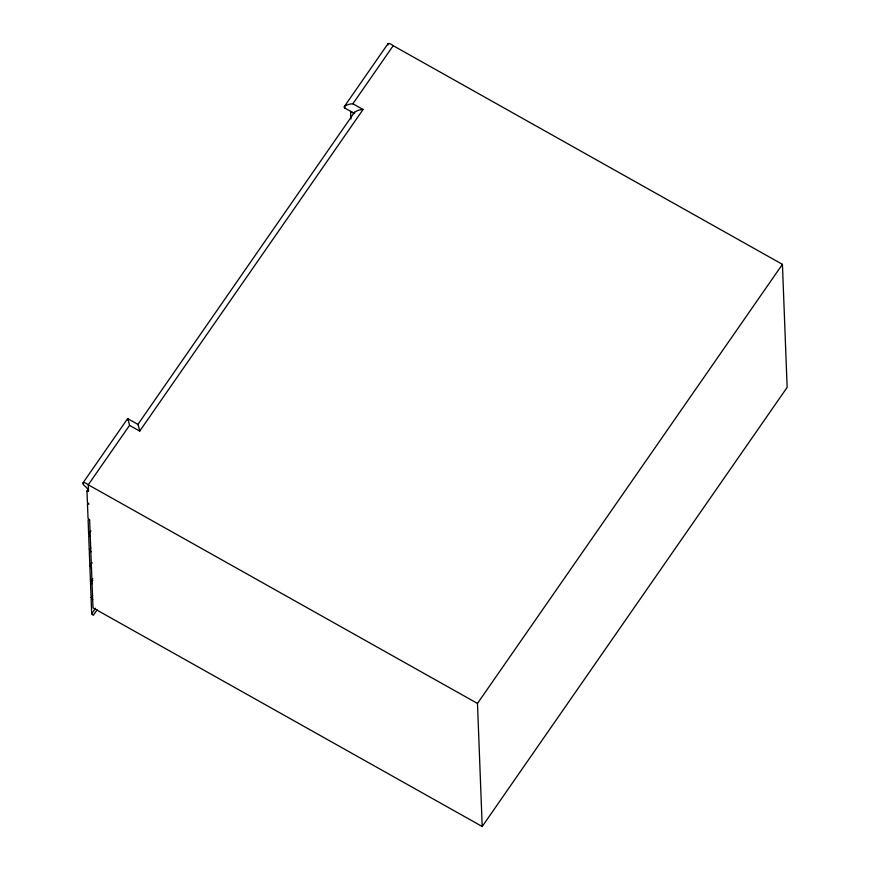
<?xml version="1.0" encoding="UTF-8"?>
<svg xmlns="http://www.w3.org/2000/svg" width="870" height="870" viewBox="0 0 870 870"><rect width="100%" height="100%" fill="white"/><g stroke="black" fill="none" stroke-linecap="round" stroke-linejoin="round"><path stroke-width="1.3" d="M137.754 424.636L354.514 112.273L357.102 110.74A8.276 3.502 -14.1 0 1 363.062 109.5L139.722 431.096L129.543 425.376A8.276 0.663 78 0 0 128.194 420.003L127.64 418.611L83.052 482.806M387.987 43.696L344.335 106.553L344.389 107.826L353.437 112.904M354.514 112.273L354.568 113.546M129.543 425.376L88.272 484.807L88.512 491.148L86.978 491.071L87.413 502.36L89.012 504.034L87.478 503.958L88.022 518.27L89.621 519.945L93.003 607.869L482.208 826.5L787.143 387.389L782.424 264.339L393.207 45.697A4.296 1.533 34.8 0 0 389.042 43.522A4.296 1.533 34.8 0 0 388.031 44.968M344.335 106.553L346.923 105.031A8.276 3.502 -14.1 0 1 352.872 103.78L393.207 45.697M86.978 491.071L88.522 488.853M90.839 551.678L89.251 550.112L88.697 535.735L90.23 535.811L88.642 534.256L90.948 530.939M89.251 550.112L90.784 547.904M91.459 567.588L89.86 566.033L92.166 562.716M92.068 583.509L90.469 581.954L92.775 578.626M97.114 609.837L93.286 615.34L91.698 613.785L91.143 599.408L92.677 599.484L91.089 597.864L90.534 583.487L92.84 580.17M91.089 597.864L92.622 595.656M91.698 613.785L95.537 608.25M482.208 826.5L477.478 703.438L782.424 264.339M89.621 519.955L88.087 519.868L88.642 534.256M90.839 551.732L89.305 551.645L89.86 566.033M91.459 567.653L89.925 567.566L90.469 581.954M90.534 583.487L92.068 583.563M344.389 107.826L345.444 108.163M352.872 103.78L363.062 109.5M353.992 113.361L350.599 111.458L350.893 118.994M477.478 703.438L88.272 484.807A4.296 1.533 34.8 0 0 83.313 482.665A4.296 1.533 34.8 0 0 84.749 485.96A8.352 2.98 34.8 0 1 88.512 491.148M127.683 419.873L127.64 418.611L137.819 424.321L138.373 425.724A8.276 0.663 78 0 1 139.722 431.096"/></g></svg>
